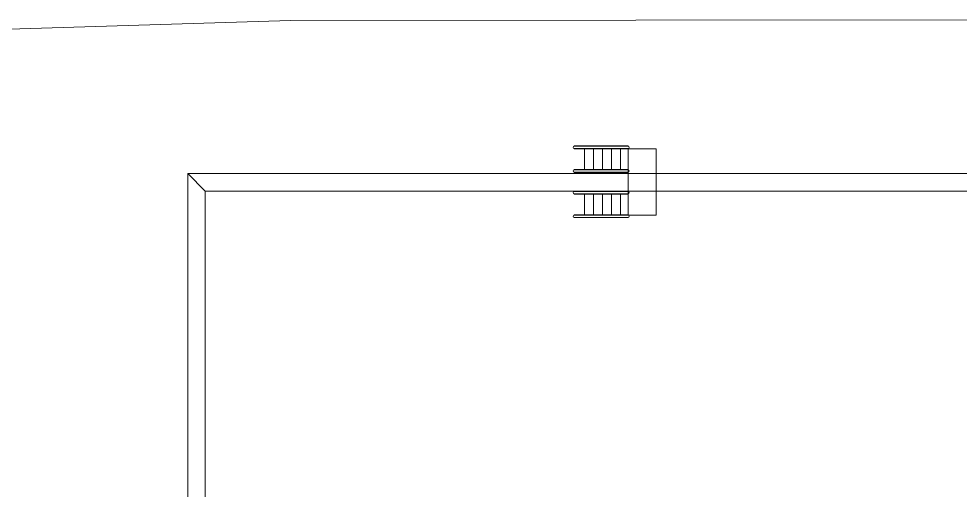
# Model space of a CAD drawing. Header units: inches. Extents: x -430764 to 256483, y 7374 to 217374.
# Drawn here: x -275945 to -248941, y 174058 to 187562 of the extents above; entities that cross this region are included whole.
import ezdxf

# ---------------------------------------------------------------- set-up
doc = ezdxf.new("R2010")
doc.units = ezdxf.units.IN
doc.header["$MEASUREMENT"] = 0
doc.linetypes.add('CABLETRAYLAYOUT-EMBED 2_DWG$0$HIDDEN2', pattern=[0.1875, 0.125, -0.0625])
doc.layers.add('Background Stuff', color=252, linetype='Continuous', lineweight=5)
doc.layers.add('CABLETRAYLAYOUT-EMBED 2_DWG$0$DwgTemplate', color=7, linetype='Continuous', lineweight=9)

msp = doc.modelspace()

# ---------------------------------------------------------------- linework, layer by layer
at = {"layer": 'Background Stuff', "linetype": 'Continuous'}
for p, q in [((-260013.36731, 183910.43158), (-260013.36731, 183918.94058)), ((-258464.08764, 183918.94058), (-260013.36731, 183918.94058)), ((-260013.36731, 183918.94058), (-260013.36731, 183910.43158)), ((-258464.08764, 183910.43158), (-260013.36731, 183910.43158)), ((-258464.08764, 183918.94058), (-258464.08764, 183910.43158)), ((-258464.08764, 183918.94058), (-258464.08764, 183910.43158)), ((-260013.36731, 183841.47058), (-260013.36731, 183849.97958)), ((-260013.36731, 183849.97958), (-260013.36731, 183841.47058)), ((-258464.08764, 183849.97958), (-260013.36731, 183849.97958)), ((-258464.08764, 183841.47058), (-260013.36731, 183841.47058)), ((-259716.62429, 183241.47058), (-259716.62429, 183841.47058)), ((-259458.41102, 183241.47058), (-259458.41102, 183841.47058)), ((-259200.19774, 183841.47058), (-259200.19774, 183241.47058)), ((-258941.98446, 183241.47058), (-258941.98446, 183841.47058)), ((-258683.77118, 183241.47058), (-258683.77118, 183841.47058)), ((-258464.08764, 183849.97958), (-258464.08764, 183841.47058)), ((-258464.08764, 183849.97958), (-258464.08764, 183841.47058)), ((-258378.97118, 183841.47058), (-258464.08764, 183841.47058)), ((-258378.97118, 183841.47058), (-258378.97118, 183838.81206)), ((-260013.36731, 183232.96158), (-260013.36731, 183241.47058)), ((-258464.08764, 183241.47058), (-260013.36731, 183241.47058)), ((-260013.36731, 183232.96158), (-260013.36731, 183241.47058)), ((-258464.08764, 183232.96158), (-260013.36731, 183232.96158)), ((-260013.36731, 183164.00058), (-260013.36731, 183172.50958)), ((-260013.36731, 183164.00058), (-260013.36731, 183172.50958)), ((-258464.08764, 183172.50958), (-260013.36731, 183172.50958)), ((-258464.08764, 183164.00058), (-260013.36731, 183164.00058)), ((-260013.36731, 182611.89929), (-260013.36731, 182620.40829)), ((-258464.08764, 182620.40829), (-260013.36731, 182620.40829)), ((-260013.36731, 182620.40829), (-260013.36731, 182611.89929)), ((-258464.08764, 182611.89929), (-260013.36731, 182611.89929)), ((-260013.36731, 182542.93829), (-260013.36731, 182551.44729)), ((-260013.36731, 182551.44729), (-260013.36731, 182542.93829)), ((-258464.08764, 182551.44729), (-260013.36731, 182551.44729)), ((-258464.08764, 182542.93829), (-260013.36731, 182542.93829)), ((-259716.62429, 181942.93829), (-259716.62429, 182542.93829)), ((-259458.41102, 181942.93829), (-259458.41102, 182542.93829)), ((-259200.19774, 181942.93829), (-259200.19774, 182542.93829)), ((-258941.98446, 181942.93829), (-258941.98446, 182542.93829)), ((-258683.77118, 181942.93829), (-258683.77118, 182542.93829)), ((-260013.36731, 181934.42929), (-260013.36731, 181942.93829)), ((-258464.08764, 181942.93829), (-260013.36731, 181942.93829)), ((-260013.36731, 181934.42929), (-260013.36731, 181942.93829)), ((-258464.08764, 181934.42929), (-260013.36731, 181934.42929)), ((-260013.36731, 181865.46829), (-260013.36731, 181873.97729)), ((-260013.36731, 181865.46829), (-260013.36731, 181873.97729)), ((-258464.08764, 181873.97729), (-260013.36731, 181873.97729)), ((-258464.08764, 181865.46829), (-260013.36731, 181865.46829)), ((-258464.08764, 181938.81206), (-258464.08764, 181934.42929)), ((-258464.08764, 181934.42929), (-258464.08764, 181938.81206)), ((-258464.08764, 181873.97729), (-258464.08764, 181865.46829)), ((-258464.08764, 181865.46829), (-258464.08764, 181873.97729))]:
    msp.add_line(p, q, dxfattribs=at)
for centre, start, end in [((-260013.36731, 183880.20558), 90, 270), ((-260013.36731, 183880.20558), 90, 270), ((-258464.08764, 183880.20558), 270, 90), ((-258464.08764, 183880.20558), 270, 90), ((-260013.36731, 183202.73558), 90, 270), ((-260013.36731, 183202.73558), 90, 270), ((-258464.08764, 183202.73558), 270, 90), ((-258464.08764, 183202.73558), 270, 90), ((-260013.36731, 182581.67329), 90, 270), ((-260013.36731, 182581.67329), 90, 270), ((-258464.08764, 182581.67329), 270, 90), ((-258464.08764, 182581.67329), 270, 90), ((-260013.36731, 181904.20329), 90, 270), ((-260013.36731, 181904.20329), 90, 270), ((-258464.08764, 181904.20329), 270, 90), ((-258464.08764, 181904.20329), 270, 90)]:
    msp.add_arc(centre, 30.226, start, end, dxfattribs=at)
at = {"layer": 'CABLETRAYLAYOUT-EMBED 2_DWG$0$DwgTemplate', "color": 252, "linetype": 'Continuous'}
for p, q in [((-314176.11605, 186108.82599), (-268155.32366, 187515.26861)), ((-268155.32366, 187515.26861), (-222320.52479, 187561.90463))]:
    msp.add_line(p, q, dxfattribs=at)
at = {"layer": 'CABLETRAYLAYOUT-EMBED 2_DWG$0$DwgTemplate', "color": 7, "linetype": 'Continuous'}
for p, q in [((-258464.08764, 183232.96158), (-258464.08764, 183838.81206)), ((-258464.08764, 183232.96158), (-258464.08764, 183838.81206)), ((-258464.08764, 183838.81206), (-257664.08764, 183838.81206)), ((-258464.08764, 183838.81206), (-257664.08764, 183838.81206)), ((-257664.08764, 183838.81206), (-257664.08764, 181938.81206)), ((-257664.08764, 181938.81206), (-257664.08764, 183838.81206)), ((-271094.8593, 183128.26392), (-258464.08764, 183128.26401)), ((-271094.8593, 183128.26392), (-270594.8593, 182628.26392)), ((-271094.8593, 170528.26392), (-271094.8593, 183128.26392)), ((-271094.8593, 183128.26392), (-270594.8593, 182628.26392)), ((-258464.08764, 182611.89929), (-258464.08764, 183172.50958)), ((-258464.08764, 182611.89929), (-258464.08764, 183172.50958)), ((-257664.08764, 183128.26401), (-242781.41136, 183128.26411)), ((-270594.8593, 182628.26392), (-258464.08764, 182628.26401)), ((-270594.8593, 170528.26392), (-270594.8593, 182628.26392)), ((-258464.08764, 181938.81206), (-258464.08764, 182551.44729)), ((-258464.08764, 181938.81206), (-258464.08764, 182551.44729)), ((-257664.08764, 182628.26401), (-242785.37277, 182628.26411)), ((-257664.08764, 181938.81206), (-258464.08764, 181938.81206)), ((-257664.08764, 181938.81206), (-258464.08764, 181938.81206))]:
    msp.add_line(p, q, dxfattribs=at)
at = {"layer": 'CABLETRAYLAYOUT-EMBED 2_DWG$0$DwgTemplate', "color": 7, "linetype": 'CABLETRAYLAYOUT-EMBED 2_DWG$0$HIDDEN2'}
for p, q in [((-257664.08764, 183838.81206), (-258464.08764, 183838.81206)), ((-257664.08764, 183838.81206), (-258464.08764, 183838.81206)), ((-258464.08764, 183838.81206), (-258464.08764, 181938.81206)), ((-258464.08764, 181938.81206), (-258464.08764, 183838.81206)), ((-257664.08764, 181938.81206), (-257664.08764, 183838.81206)), ((-257664.08764, 181938.81206), (-257664.08764, 183838.81206)), ((-226094.86681, 183128.26422), (-271094.8593, 183128.26392)), ((-271094.8593, 183128.26392), (-226094.86681, 183128.26422)), ((-271094.8593, 183128.26392), (-271094.8593, 157128.26392)), ((-271094.8593, 157128.26392), (-271094.8593, 183128.26392)), ((-258464.08764, 183172.50958), (-258464.08764, 183232.96158)), ((-258464.08764, 183172.50958), (-258464.08764, 183232.96158)), ((-258464.08764, 183128.26401), (-257664.08764, 183128.26401)), ((-226594.86667, 182628.26422), (-270594.8593, 182628.26392)), ((-270594.8593, 182628.26392), (-270594.8593, 157628.26392)), ((-258464.08764, 182628.26401), (-257664.08764, 182628.26401)), ((-258464.08764, 182551.44729), (-258464.08764, 182611.89929)), ((-258464.08764, 182551.44729), (-258464.08764, 182611.89929)), ((-258464.08764, 181938.81206), (-257664.08764, 181938.81206)), ((-258464.08764, 181938.81206), (-257664.08764, 181938.81206))]:
    msp.add_line(p, q, dxfattribs=at)

doc.saveas('drawing.dxf')
